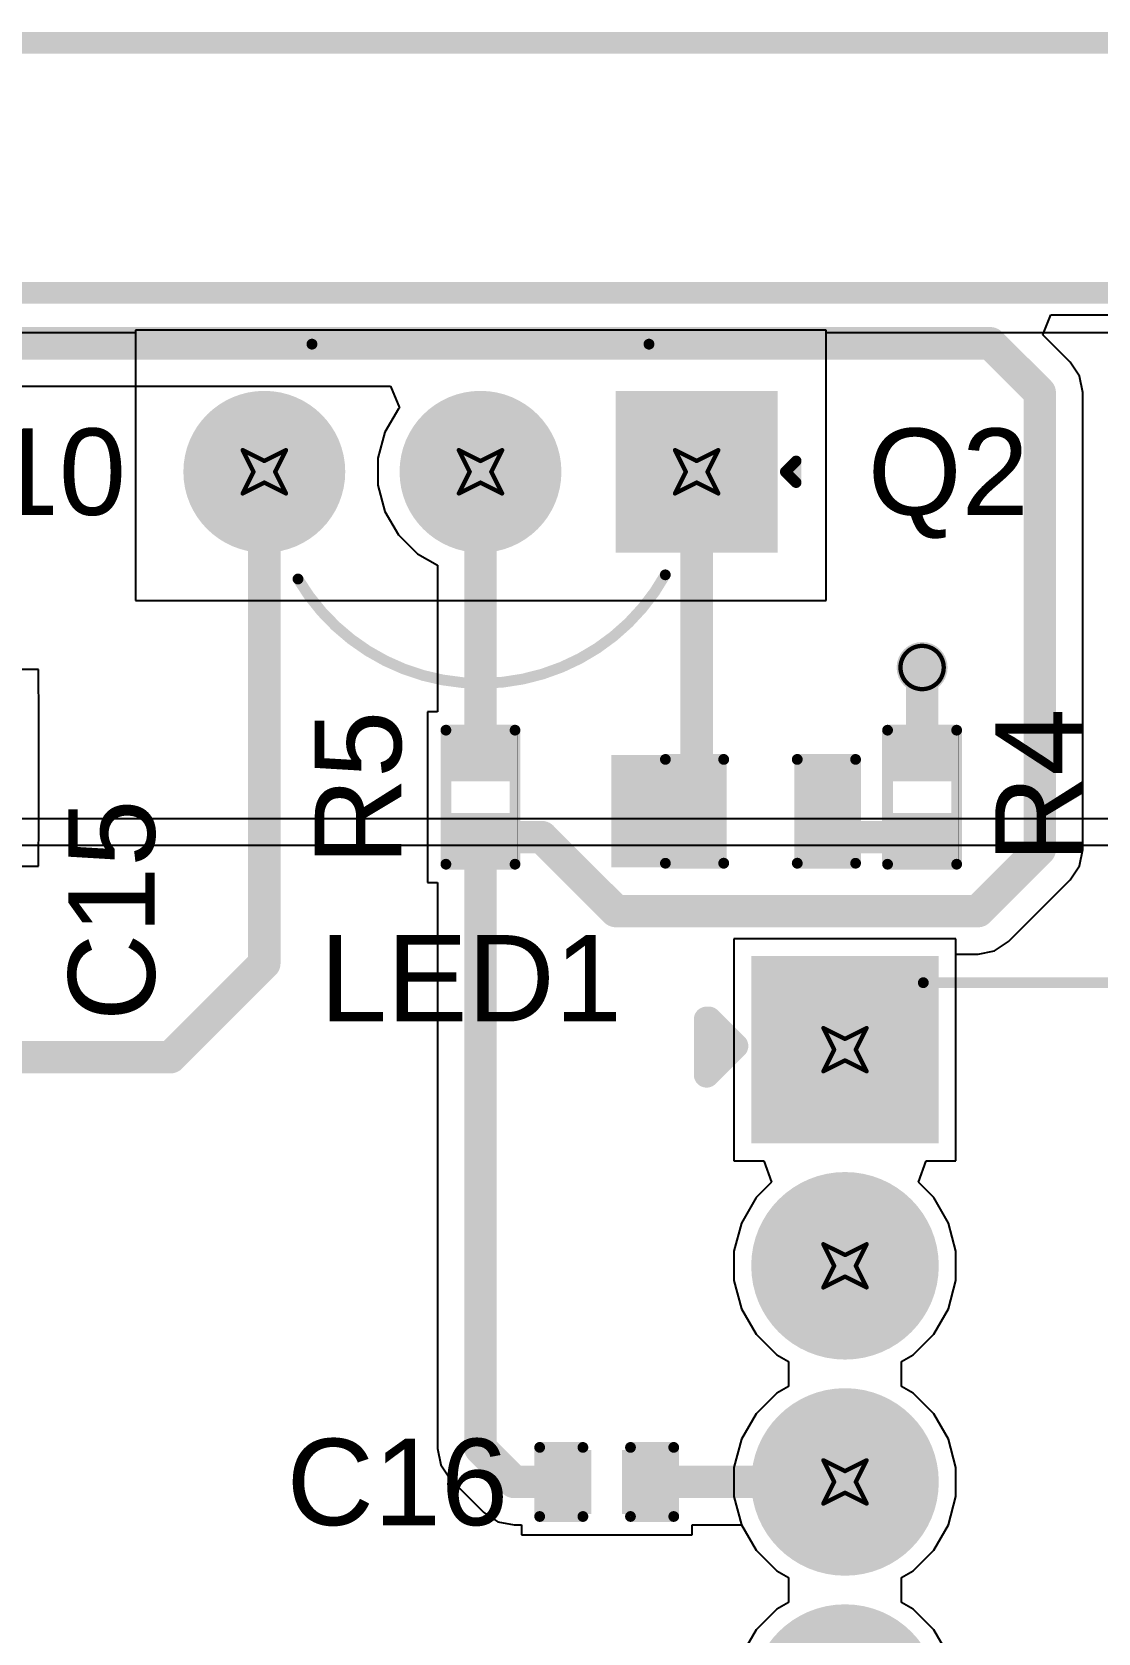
# Model space of a CAD drawing. Header units: inches. Extents: x -1 to 327, y 8 to 89.
# Drawn here: x 78.78 to 91.31, y 26.91 to 45.72 of the extents above; entities that cross this region are included whole.
import ezdxf

# ---------------------------------------------------------------- set-up
doc = ezdxf.new("R2010")
doc.units = ezdxf.units.IN
for name, color, linetype in [('Board Outline', 216, 'Continuous'), ('Bottom Layer', 5, 'Continuous'), ('Bottom Solder', 6, 'Continuous'), ('Dimension', 6, 'Continuous'), ('Drill Drawing', 1, 'Continuous'), ('Multi-Layer', 9, 'Continuous'), ('Pad Holes', 156, 'Continuous'), ('Top Layer', 1, 'Continuous'), ('Top Overlay', 2, 'Continuous'), ('Top Paste', 8, 'Continuous'), ('Top Solder', 216, 'Continuous'), ('Via Holes', 16, 'Continuous')]:
    doc.layers.add(name, color=color, linetype=linetype)
doc.styles.add('Arial', font='', dxfattribs={"height": 0.2})
doc.styles.get('Arial').set_extended_font_data('Arial')

# ---------------------------------------------------------------- blocks, each defined once
blk = doc.blocks.new('____0402_8')
at = {"layer": 'Top Layer'}
for points in [[(-0.699, -0.318), (-0.699, 0.318), (-0.241, 0.318), (-0.241, -0.318)], [(0.241, -0.318), (0.241, 0.318), (0.699, 0.318), (0.699, -0.318)]]:
    blk.add_hatch(color=1, dxfattribs=at).paths.add_polyline_path(points)
at = {"layer": 'Top Paste'}
for points in [[(-0.699, -0.318), (-0.699, 0.318), (-0.241, 0.318), (-0.241, -0.318)], [(0.241, -0.318), (0.241, 0.318), (0.699, 0.318), (0.699, -0.318)]]:
    blk.add_hatch(color=8, dxfattribs=at).paths.add_polyline_path(points)
at = {"layer": 'Top Solder'}
for points in [[(-0.758, -0.377), (-0.758, 0.377), (-0.181, 0.377), (-0.181, -0.377)], [(0.181, -0.377), (0.181, 0.377), (0.758, 0.377), (0.758, -0.377)]]:
    blk.add_hatch(color=216, dxfattribs=at).paths.add_polyline_path(points)
at = {"layer": 'Top Overlay'}
for points in [[(-0.787, 0.406, 0.127, 0.127, 0), (-0.787, -0.406, 0.127, 0.127, 0)], [(-0.279, 0.406, 0.127, 0.127, 0), (-0.787, 0.406, 0.127, 0.127, 0)], [(0.787, 0.406, 0.127, 0.127, 0), (0.279, 0.406, 0.127, 0.127, 0)], [(0.787, 0.406, 0.127, 0.127, 0), (0.787, -0.406, 0.127, 0.127, 0)], [(-0.279, -0.406, 0.127, 0.127, 0), (-0.787, -0.406, 0.127, 0.127, 0)], [(0.787, -0.406, 0.127, 0.127, 0), (0.279, -0.406, 0.127, 0.127, 0)]]:
    blk.add_lwpolyline(points, format="xyseb", dxfattribs=at)
for points in [[(-0.819, 0.406, 0.0635, 0.0635, 1), (-0.756, 0.406, 0.0635, 0.0635, 1)], [(-0.819, 0.406, 0.0635, 0.0635, 1), (-0.756, 0.406, 0.0635, 0.0635, 1)], [(-0.311, 0.406, 0.0635, 0.0635, 1), (-0.248, 0.406, 0.0635, 0.0635, 1)], [(0.248, 0.406, 0.0635, 0.0635, 1), (0.311, 0.406, 0.0635, 0.0635, 1)], [(0.756, 0.406, 0.0635, 0.0635, 1), (0.819, 0.406, 0.0635, 0.0635, 1)], [(0.756, 0.406, 0.0635, 0.0635, 1), (0.819, 0.406, 0.0635, 0.0635, 1)], [(-0.819, -0.406, 0.0635, 0.0635, 1), (-0.756, -0.406, 0.0635, 0.0635, 1)], [(-0.819, -0.406, 0.0635, 0.0635, 1), (-0.756, -0.406, 0.0635, 0.0635, 1)], [(-0.311, -0.406, 0.0635, 0.0635, 1), (-0.248, -0.406, 0.0635, 0.0635, 1)], [(0.248, -0.406, 0.0635, 0.0635, 1), (0.311, -0.406, 0.0635, 0.0635, 1)], [(0.756, -0.406, 0.0635, 0.0635, 1), (0.819, -0.406, 0.0635, 0.0635, 1)], [(0.756, -0.406, 0.0635, 0.0635, 1), (0.819, -0.406, 0.0635, 0.0635, 1)]]:
    blk.add_lwpolyline(points, format="xyseb", close=True, dxfattribs=at)
blk = doc.blocks.new('DIP_16_22')
at = {"layer": 'Bottom Layer'}
blk.add_hatch(color=5, dxfattribs=at).paths.add_polyline_path([(-4.97, 9.89), (-2.97, 9.89), (-2.97, 7.89), (-4.97, 7.89)])
h = blk.add_hatch(color=5, dxfattribs=at)
edge = h.paths.add_edge_path()
edge.add_arc((-3.97, 6.35), 1, 0, 360)
h = blk.add_hatch(color=5, dxfattribs=at)
edge = h.paths.add_edge_path()
edge.add_arc((-3.97, 3.81), 1, 0, 360)
h = blk.add_hatch(color=5, dxfattribs=at)
edge = h.paths.add_edge_path()
edge.add_arc((-3.97, 1.27), 1, 0, 360)
at = {"layer": 'Bottom Solder'}
blk.add_hatch(color=6, dxfattribs=at).paths.add_polyline_path([(-5.072, 9.992), (-2.868, 9.992), (-2.868, 7.788), (-5.072, 7.788)])
h = blk.add_hatch(color=6, dxfattribs=at)
edge = h.paths.add_edge_path()
edge.add_arc((-3.97, 6.35), 1.102, 0, 360)
h = blk.add_hatch(color=6, dxfattribs=at)
edge = h.paths.add_edge_path()
edge.add_arc((-3.97, 3.81), 1.102, 0, 360)
h = blk.add_hatch(color=6, dxfattribs=at)
edge = h.paths.add_edge_path()
edge.add_arc((-3.97, 1.27), 1.102, 0, 360)
at = {"layer": 'Multi-Layer'}
blk.add_hatch(color=9, dxfattribs=at).paths.add_polyline_path([(-4.97, 9.89), (-2.97, 9.89), (-2.97, 7.89), (-4.97, 7.89)])
h = blk.add_hatch(color=9, dxfattribs=at)
edge = h.paths.add_edge_path()
edge.add_arc((-3.97, 6.35), 1, 0, 360)
h = blk.add_hatch(color=9, dxfattribs=at)
edge = h.paths.add_edge_path()
edge.add_arc((-3.97, 3.81), 1, 0, 360)
h = blk.add_hatch(color=9, dxfattribs=at)
edge = h.paths.add_edge_path()
edge.add_arc((-3.97, 1.27), 1, 0, 360)
at = {"layer": 'Pad Holes'}
h = blk.add_hatch(color=7, dxfattribs=at)
edge = h.paths.add_edge_path()
edge.add_arc((-3.97, 8.89), 0.5, 0, 360)
h = blk.add_hatch(color=7, dxfattribs=at)
edge = h.paths.add_edge_path()
edge.add_arc((-3.97, 6.35), 0.5, 0, 360)
h = blk.add_hatch(color=7, dxfattribs=at)
edge = h.paths.add_edge_path()
edge.add_arc((-3.97, 3.81), 0.5, 0, 360)
at = {"layer": 'Top Layer'}
blk.add_hatch(color=1, dxfattribs=at).paths.add_polyline_path([(-4.97, 9.89), (-2.97, 9.89), (-2.97, 7.89), (-4.97, 7.89)])
h = blk.add_hatch(color=1, dxfattribs=at)
edge = h.paths.add_edge_path()
edge.add_arc((-3.97, 6.35), 1, 0, 360)
h = blk.add_hatch(color=1, dxfattribs=at)
edge = h.paths.add_edge_path()
edge.add_arc((-3.97, 3.81), 1, 0, 360)
h = blk.add_hatch(color=1, dxfattribs=at)
edge = h.paths.add_edge_path()
edge.add_arc((-3.97, 1.27), 1, 0, 360)
at = {"layer": 'Top Solder'}
blk.add_hatch(color=216, dxfattribs=at).paths.add_polyline_path([(-5.072, 9.992), (-2.868, 9.992), (-2.868, 7.788), (-5.072, 7.788)])
h = blk.add_hatch(color=216, dxfattribs=at)
edge = h.paths.add_edge_path()
edge.add_arc((-3.97, 6.35), 1.102, 0, 360)
h = blk.add_hatch(color=216, dxfattribs=at)
edge = h.paths.add_edge_path()
edge.add_arc((-3.97, 3.81), 1.102, 0, 360)
h = blk.add_hatch(color=216, dxfattribs=at)
edge = h.paths.add_edge_path()
edge.add_arc((-3.97, 1.27), 1.102, 0, 360)
at = {"layer": 'Top Overlay'}
for points in [[(-3.05, 9.677, 0.127, 0.127, 0), (3.05, 9.677, 0.127, 0.127, 0)], [(-5.596, 8.619, 0.3, 0.3, 0), (-5.596, 9.246, 0.3, 0.3, 0)], [(-5.57, 9.246, 0.3, 0.3, 0), (-5.256, 8.933, 0.3, 0.3, 0)], [(-5.596, 8.594, 0.3, 0.3, 0), (-5.256, 8.933, 0.3, 0.3, 0)]]:
    blk.add_lwpolyline(points, format="xyseb", dxfattribs=at)
for points in [[(-3.082, 9.677, 0.0635, 0.0635, 1), (-3.018, 9.677, 0.0635, 0.0635, 1)], [(-5.671, 9.246, 0.15, 0.15, 1), (-5.521, 9.246, 0.15, 0.15, 1)], [(-5.645, 9.246, 0.15, 0.15, 1), (-5.495, 9.246, 0.15, 0.15, 1)], [(-5.331, 8.933, 0.15, 0.15, 1), (-5.181, 8.933, 0.15, 0.15, 1)], [(-5.331, 8.933, 0.15, 0.15, 1), (-5.181, 8.933, 0.15, 0.15, 1)], [(-5.671, 8.619, 0.15, 0.15, 1), (-5.521, 8.619, 0.15, 0.15, 1)], [(-5.671, 8.594, 0.15, 0.15, 1), (-5.521, 8.594, 0.15, 0.15, 1)]]:
    blk.add_lwpolyline(points, format="xyseb", close=True, dxfattribs=at)
blk = doc.blocks.new('R___0402_38')
at = {"layer": 'Top Layer'}
for points in [[(-0.699, -0.318), (-0.699, 0.318), (-0.241, 0.318), (-0.241, -0.318)], [(0.241, -0.318), (0.241, 0.318), (0.699, 0.318), (0.699, -0.318)]]:
    blk.add_hatch(color=1, dxfattribs=at).paths.add_polyline_path(points)
at = {"layer": 'Top Paste'}
for points in [[(-0.699, -0.318), (-0.699, 0.318), (-0.241, 0.318), (-0.241, -0.318)], [(0.241, -0.318), (0.241, 0.318), (0.699, 0.318), (0.699, -0.318)]]:
    blk.add_hatch(color=8, dxfattribs=at).paths.add_polyline_path(points)
at = {"layer": 'Top Solder'}
for points in [[(-0.754, -0.373), (-0.754, 0.373), (-0.186, 0.373), (-0.186, -0.373)], [(0.186, -0.373), (0.186, 0.373), (0.754, 0.373), (0.754, -0.373)]]:
    blk.add_hatch(color=216, dxfattribs=at).paths.add_polyline_path(points)
at = {"layer": 'Top Overlay'}
for points in [[(-0.787, 0.406, 0.127, 0.127, 0), (0.787, 0.406, 0.127, 0.127, 0)], [(-0.787, 0.406, 0.127, 0.127, 0), (-0.787, -0.406, 0.127, 0.127, 0)], [(0.787, 0.406, 0.127, 0.127, 0), (0.787, -0.406, 0.127, 0.127, 0)], [(-0.787, -0.406, 0.127, 0.127, 0), (0.787, -0.406, 0.127, 0.127, 0)], [(-0.813, -0.432, 0.00323, 0.00323, 0), (0.813, -0.432, 0.00323, 0.00323, 0)]]:
    blk.add_lwpolyline(points, format="xyseb", dxfattribs=at)
for points in [[(-0.819, 0.406, 0.0635, 0.0635, 1), (-0.756, 0.406, 0.0635, 0.0635, 1)], [(-0.819, 0.406, 0.0635, 0.0635, 1), (-0.756, 0.406, 0.0635, 0.0635, 1)], [(0.756, 0.406, 0.0635, 0.0635, 1), (0.819, 0.406, 0.0635, 0.0635, 1)], [(0.756, 0.406, 0.0635, 0.0635, 1), (0.819, 0.406, 0.0635, 0.0635, 1)], [(-0.819, -0.406, 0.0635, 0.0635, 1), (-0.756, -0.406, 0.0635, 0.0635, 1)], [(-0.819, -0.406, 0.0635, 0.0635, 1), (-0.756, -0.406, 0.0635, 0.0635, 1)], [(0.756, -0.406, 0.0635, 0.0635, 1), (0.819, -0.406, 0.0635, 0.0635, 1)], [(0.756, -0.406, 0.0635, 0.0635, 1), (0.819, -0.406, 0.0635, 0.0635, 1)], [(-0.814, -0.432, 0.00161, 0.00161, 1), (-0.812, -0.432, 0.00161, 0.00161, 1)], [(0.812, -0.432, 0.00161, 0.00161, 1), (0.814, -0.432, 0.00161, 0.00161, 1)]]:
    blk.add_lwpolyline(points, format="xyseb", close=True, dxfattribs=at)
blk = doc.blocks.new('R___0402_39')
at = {"layer": 'Top Layer'}
for points in [[(-0.699, -0.318), (-0.699, 0.318), (-0.241, 0.318), (-0.241, -0.318)], [(0.241, -0.318), (0.241, 0.318), (0.699, 0.318), (0.699, -0.318)]]:
    blk.add_hatch(color=1, dxfattribs=at).paths.add_polyline_path(points)
at = {"layer": 'Top Paste'}
for points in [[(-0.699, -0.318), (-0.699, 0.318), (-0.241, 0.318), (-0.241, -0.318)], [(0.241, -0.318), (0.241, 0.318), (0.699, 0.318), (0.699, -0.318)]]:
    blk.add_hatch(color=8, dxfattribs=at).paths.add_polyline_path(points)
at = {"layer": 'Top Solder'}
for points in [[(-0.754, -0.373), (-0.754, 0.373), (-0.186, 0.373), (-0.186, -0.373)], [(0.186, -0.373), (0.186, 0.373), (0.754, 0.373), (0.754, -0.373)]]:
    blk.add_hatch(color=216, dxfattribs=at).paths.add_polyline_path(points)
at = {"layer": 'Top Overlay'}
for points in [[(-0.787, 0.406, 0.127, 0.127, 0), (-0.787, -0.406, 0.127, 0.127, 0)], [(-0.787, 0.406, 0.127, 0.127, 0), (0.787, 0.406, 0.127, 0.127, 0)], [(0.787, 0.406, 0.127, 0.127, 0), (0.787, -0.406, 0.127, 0.127, 0)], [(-0.787, -0.406, 0.127, 0.127, 0), (0.787, -0.406, 0.127, 0.127, 0)], [(-0.813, -0.432, 0.00323, 0.00323, 0), (0.813, -0.432, 0.00323, 0.00323, 0)]]:
    blk.add_lwpolyline(points, format="xyseb", dxfattribs=at)
for points in [[(-0.819, 0.406, 0.0635, 0.0635, 1), (-0.756, 0.406, 0.0635, 0.0635, 1)], [(-0.819, 0.406, 0.0635, 0.0635, 1), (-0.756, 0.406, 0.0635, 0.0635, 1)], [(0.756, 0.406, 0.0635, 0.0635, 1), (0.819, 0.406, 0.0635, 0.0635, 1)], [(0.756, 0.406, 0.0635, 0.0635, 1), (0.819, 0.406, 0.0635, 0.0635, 1)], [(-0.819, -0.406, 0.0635, 0.0635, 1), (-0.756, -0.406, 0.0635, 0.0635, 1)], [(-0.819, -0.406, 0.0635, 0.0635, 1), (-0.756, -0.406, 0.0635, 0.0635, 1)], [(0.756, -0.406, 0.0635, 0.0635, 1), (0.819, -0.406, 0.0635, 0.0635, 1)], [(0.756, -0.406, 0.0635, 0.0635, 1), (0.819, -0.406, 0.0635, 0.0635, 1)], [(-0.814, -0.432, 0.00161, 0.00161, 1), (-0.812, -0.432, 0.00161, 0.00161, 1)], [(0.812, -0.432, 0.00161, 0.00161, 1), (0.814, -0.432, 0.00161, 0.00161, 1)]]:
    blk.add_lwpolyline(points, format="xyseb", close=True, dxfattribs=at)
blk = doc.blocks.new('TO_92_3L_45')
at = {"layer": 'Bottom Layer'}
blk.add_hatch(color=5, dxfattribs=at).paths.add_polyline_path([(-1.64, 0.9), (-1.64, -0.9), (-3.44, -0.9), (-3.44, 0.9)])
h = blk.add_hatch(color=5, dxfattribs=at)
edge = h.paths.add_edge_path()
edge.add_arc((0, 0), 0.9, 0, 360)
h = blk.add_hatch(color=5, dxfattribs=at)
edge = h.paths.add_edge_path()
edge.add_arc((2.54, 0), 0.9, 0, 360)
at = {"layer": 'Bottom Solder'}
blk.add_hatch(color=6, dxfattribs=at).paths.add_polyline_path([(-1.589, 0.951), (-1.589, -0.951), (-3.491, -0.951), (-3.491, 0.951)])
h = blk.add_hatch(color=6, dxfattribs=at)
edge = h.paths.add_edge_path()
edge.add_arc((0, 0), 0.951, 0, 360)
h = blk.add_hatch(color=6, dxfattribs=at)
edge = h.paths.add_edge_path()
edge.add_arc((2.54, 0), 0.951, 0, 360)
at = {"layer": 'Multi-Layer'}
blk.add_hatch(color=9, dxfattribs=at).paths.add_polyline_path([(-1.64, 0.9), (-1.64, -0.9), (-3.44, -0.9), (-3.44, 0.9)])
h = blk.add_hatch(color=9, dxfattribs=at)
edge = h.paths.add_edge_path()
edge.add_arc((0, 0), 0.9, 0, 360)
h = blk.add_hatch(color=9, dxfattribs=at)
edge = h.paths.add_edge_path()
edge.add_arc((2.54, 0), 0.9, 0, 360)
at = {"layer": 'Pad Holes'}
h = blk.add_hatch(color=7, dxfattribs=at)
edge = h.paths.add_edge_path()
edge.add_arc((-2.54, 0), 0.5, 0, 360)
h = blk.add_hatch(color=7, dxfattribs=at)
edge = h.paths.add_edge_path()
edge.add_arc((0, 0), 0.5, 0, 360)
h = blk.add_hatch(color=7, dxfattribs=at)
edge = h.paths.add_edge_path()
edge.add_arc((2.54, 0), 0.5, 0, 360)
at = {"layer": 'Top Layer'}
blk.add_hatch(color=1, dxfattribs=at).paths.add_polyline_path([(-1.64, 0.9), (-1.64, -0.9), (-3.44, -0.9), (-3.44, 0.9)])
h = blk.add_hatch(color=1, dxfattribs=at)
edge = h.paths.add_edge_path()
edge.add_arc((0, 0), 0.9, 0, 360)
h = blk.add_hatch(color=1, dxfattribs=at)
edge = h.paths.add_edge_path()
edge.add_arc((2.54, 0), 0.9, 0, 360)
at = {"layer": 'Top Solder'}
blk.add_hatch(color=216, dxfattribs=at).paths.add_polyline_path([(-1.589, 0.951), (-1.589, -0.951), (-3.491, -0.951), (-3.491, 0.951)])
h = blk.add_hatch(color=216, dxfattribs=at)
edge = h.paths.add_edge_path()
edge.add_arc((0, 0), 0.951, 0, 360)
h = blk.add_hatch(color=216, dxfattribs=at)
edge = h.paths.add_edge_path()
edge.add_arc((2.54, 0), 0.951, 0, 360)
at = {"layer": 'Top Overlay'}
for points in [[(-2.171, 1.211, 0.127, 0.127, -0.579691), (2.144, 1.26, 0.127, 0.127, 0)], [(-3.708, 0.127, 0.127, 0.127, 0), (-3.708, -0.127, 0.127, 0.127, 0)], [(-3.581, 0, 0.127, 0.127, 0), (-3.708, 0.127, 0.127, 0.127, 0)], [(-3.581, 0, 0.127, 0.127, 0), (-3.708, -0.127, 0.127, 0.127, 0)], [(1.98, -1.5, 0.127, 0.127, 0), (-1.98, -1.5, 0.127, 0.127, 0)]]:
    blk.add_lwpolyline(points, format="xyseb", dxfattribs=at)
for points in [[(2.112, 1.26, 0.0635, 0.0635, 1), (2.176, 1.26, 0.0635, 0.0635, 1)], [(-2.203, 1.211, 0.0635, 0.0635, 1), (-2.14, 1.211, 0.0635, 0.0635, 1)], [(-3.74, 0.127, 0.0635, 0.0635, 1), (-3.677, 0.127, 0.0635, 0.0635, 1)], [(-3.74, 0.127, 0.0635, 0.0635, 1), (-3.677, 0.127, 0.0635, 0.0635, 1)], [(-3.613, 0, 0.0635, 0.0635, 1), (-3.55, 0, 0.0635, 0.0635, 1)], [(-3.613, 0, 0.0635, 0.0635, 1), (-3.55, 0, 0.0635, 0.0635, 1)], [(-3.74, -0.127, 0.0635, 0.0635, 1), (-3.677, -0.127, 0.0635, 0.0635, 1)], [(-3.74, -0.127, 0.0635, 0.0635, 1), (-3.677, -0.127, 0.0635, 0.0635, 1)], [(-2.012, -1.5, 0.0635, 0.0635, 1), (-1.948, -1.5, 0.0635, 0.0635, 1)], [(1.948, -1.5, 0.0635, 0.0635, 1), (2.012, -1.5, 0.0635, 0.0635, 1)]]:
    blk.add_lwpolyline(points, format="xyseb", close=True, dxfattribs=at)
blk = doc.blocks.new('LED_0603_47')
at = {"layer": 'Top Layer'}
for points in [[(-1, 0.5), (-0.5, 0.5), (-0.5, -0.5), (-1, -0.5)], [(0.5, 0.5), (1, 0.5), (1, -0.5), (0.5, -0.5)]]:
    blk.add_hatch(color=1, dxfattribs=at).paths.add_polyline_path(points)
at = {"layer": 'Top Overlay'}
blk.add_hatch(color=2, dxfattribs=at).paths.add_polyline_path([(1.118, -0.66), (1.753, -0.66), (1.753, 0.66), (1.118, 0.66)])
at = {"layer": 'Top Paste'}
for points in [[(-1, 0.5), (-0.5, 0.5), (-0.5, -0.5), (-1, -0.5)], [(0.5, 0.5), (1, 0.5), (1, -0.5), (0.5, -0.5)]]:
    blk.add_hatch(color=8, dxfattribs=at).paths.add_polyline_path(points)
at = {"layer": 'Top Solder'}
for points in [[(-1.102, 0.602), (-0.398, 0.602), (-0.398, -0.602), (-1.102, -0.602)], [(0.398, 0.602), (1.102, 0.602), (1.102, -0.602), (0.398, -0.602)]]:
    blk.add_hatch(color=216, dxfattribs=at).paths.add_polyline_path(points)
at = {"layer": 'Top Overlay'}
for points in [[(-1.118, 0.61, 0.127, 0.127, 0), (-1.118, -0.61, 0.127, 0.127, 0)], [(-0.432, 0.61, 0.127, 0.127, 0), (-1.118, 0.61, 0.127, 0.127, 0)], [(1.118, 0.61, 0.127, 0.127, 0), (0.432, 0.61, 0.127, 0.127, 0)], [(1.118, 0.61, 0.127, 0.127, 0), (1.118, -0.61, 0.127, 0.127, 0)], [(-0.432, -0.61, 0.127, 0.127, 0), (-1.118, -0.61, 0.127, 0.127, 0)], [(1.118, -0.61, 0.127, 0.127, 0), (0.432, -0.61, 0.127, 0.127, 0)]]:
    blk.add_lwpolyline(points, format="xyseb", dxfattribs=at)
for points in [[(-1.149, 0.61, 0.0635, 0.0635, 1), (-1.086, 0.61, 0.0635, 0.0635, 1)], [(-1.149, 0.61, 0.0635, 0.0635, 1), (-1.086, 0.61, 0.0635, 0.0635, 1)], [(-0.464, 0.61, 0.0635, 0.0635, 1), (-0.4, 0.61, 0.0635, 0.0635, 1)], [(0.4, 0.61, 0.0635, 0.0635, 1), (0.464, 0.61, 0.0635, 0.0635, 1)], [(1.086, 0.61, 0.0635, 0.0635, 1), (1.149, 0.61, 0.0635, 0.0635, 1)], [(1.086, 0.61, 0.0635, 0.0635, 1), (1.149, 0.61, 0.0635, 0.0635, 1)], [(-1.149, -0.61, 0.0635, 0.0635, 1), (-1.086, -0.61, 0.0635, 0.0635, 1)], [(-1.149, -0.61, 0.0635, 0.0635, 1), (-1.086, -0.61, 0.0635, 0.0635, 1)], [(-0.464, -0.61, 0.0635, 0.0635, 1), (-0.4, -0.61, 0.0635, 0.0635, 1)], [(0.4, -0.61, 0.0635, 0.0635, 1), (0.464, -0.61, 0.0635, 0.0635, 1)], [(1.086, -0.61, 0.0635, 0.0635, 1), (1.149, -0.61, 0.0635, 0.0635, 1)], [(1.086, -0.61, 0.0635, 0.0635, 1), (1.149, -0.61, 0.0635, 0.0635, 1)]]:
    blk.add_lwpolyline(points, format="xyseb", close=True, dxfattribs=at)

msp = doc.modelspace()

# ---------------------------------------------------------------- hatches: boundary and pattern name
at = {"layer": 'Bottom Layer'}
h = msp.add_hatch(color=5, dxfattribs=at)
edge = h.paths.add_edge_path()
edge.add_arc((89.24, 38.252), 0.3, 0, 360)
at = {"layer": 'Top Layer'}
h = msp.add_hatch(color=1, dxfattribs=at)
edge = h.paths.add_edge_path()
edge.add_arc((89.24, 38.252), 0.3, 0, 360)
at = {"layer": 'Via Holes'}
h = msp.add_hatch(color=7, dxfattribs=at)
edge = h.paths.add_edge_path()
edge.add_arc((89.24, 38.252), 0.15, 0, 360)

# ---------------------------------------------------------------- linework, layer by layer
at = {"layer": 'Board Outline'}
msp.add_lwpolyline([(8.255, 42.655, 0.254, 0.254, 0), (94.844, 42.655, 0.254, 0.254, 0)], format="xyseb", dxfattribs=at)
at = {"layer": 'Bottom Layer'}
for p, q in [((72.546, 42.189), (79.998, 42.189)), ((88.113, 42.215), (79.998, 42.215)), ((79.998, 42.215), (79.998, 39.04)), ((79.998, 42.189), (79.998, 39.04)), ((88.113, 39.04), (88.113, 42.215)), ((88.113, 39.04), (88.113, 42.189)), ((88.113, 42.189), (94.361, 42.189)), ((79.998, 39.04), (88.113, 39.04)), ((79.998, 39.04), (88.113, 39.04)), ((94.844, 36.474), (11.786, 36.474)), ((12.096, 36.164), (94.533, 36.164)), ((89.638, 35.065), (87.029, 35.065)), ((87.029, 35.065), (87.029, 32.456)), ((89.638, 32.456), (89.638, 35.065)), ((87.029, 32.456), (87.381, 32.456)), ((87.381, 32.456), (87.47, 32.202)), ((89.198, 32.202), (89.287, 32.456)), ((89.287, 32.456), (89.638, 32.456)), ((87.47, 32.202), (87.29, 32.022)), ((89.378, 32.022), (89.198, 32.202)), ((87.29, 32.022), (87.118, 31.724)), ((89.549, 31.724), (89.378, 32.022)), ((87.118, 31.724), (87.029, 31.392)), ((89.638, 31.392), (89.549, 31.724)), ((87.029, 31.392), (87.029, 31.049)), ((89.638, 31.049), (89.638, 31.392)), ((87.029, 31.049), (87.118, 30.717)), ((89.549, 30.717), (89.638, 31.049)), ((87.118, 30.717), (87.29, 30.419)), ((89.378, 30.419), (89.549, 30.717)), ((87.29, 30.419), (87.532, 30.176)), ((89.135, 30.176), (89.378, 30.419)), ((87.532, 30.176), (87.67, 30.097)), ((88.997, 30.097), (89.135, 30.176)), ((87.67, 30.097), (87.67, 29.804)), ((88.997, 29.804), (88.997, 30.097)), ((87.67, 29.804), (87.532, 29.725)), ((89.135, 29.725), (88.997, 29.804)), ((87.532, 29.725), (87.29, 29.482)), ((89.378, 29.482), (89.135, 29.725)), ((87.29, 29.482), (87.118, 29.184)), ((89.549, 29.184), (89.378, 29.482)), ((87.118, 29.184), (87.029, 28.852)), ((89.638, 28.852), (89.549, 29.184)), ((87.029, 28.852), (87.029, 28.509)), ((89.638, 28.509), (89.638, 28.852)), ((87.029, 28.509), (87.118, 28.177)), ((89.549, 28.177), (89.638, 28.509)), ((87.118, 28.177), (87.29, 27.879)), ((89.378, 27.879), (89.549, 28.177)), ((87.29, 27.879), (87.532, 27.636)), ((89.135, 27.636), (89.378, 27.879)), ((87.532, 27.636), (87.67, 27.557)), ((87.67, 27.557), (87.67, 27.264)), ((88.997, 27.557), (89.135, 27.636)), ((88.997, 27.264), (88.997, 27.557)), ((87.532, 27.185), (87.29, 26.942)), ((87.67, 27.264), (87.532, 27.185)), ((89.135, 27.185), (88.997, 27.264)), ((89.378, 26.942), (89.135, 27.185)), ((87.29, 26.942), (87.118, 26.644)), ((89.549, 26.644), (89.378, 26.942))]:
    msp.add_line(p, q, dxfattribs=at)
at = {"layer": 'Dimension'}
for points in [[(61.296, 45.593, 0.254, 0.254, 0), (98.882, 45.593, 0.254, 0.254, 0)], [(0.203, 42.655, 0.254, 0.254, 0), (94.463, 42.655, 0.254, 0.254, 0)]]:
    msp.add_lwpolyline(points, format="xyseb", dxfattribs=at)
at = {"layer": 'Drill Drawing'}
for points in [[(81.257, 40.806, 0.0508, 0.0508, 0), (81.511, 40.679, 0.0508, 0.0508, 0)], [(81.257, 40.806, 0.0508, 0.0508, 0), (81.384, 40.552, 0.0508, 0.0508, 0)], [(81.511, 40.679, 0.0508, 0.0508, 0), (81.765, 40.806, 0.0508, 0.0508, 0)], [(81.638, 40.552, 0.0508, 0.0508, 0), (81.765, 40.806, 0.0508, 0.0508, 0)], [(83.797, 40.806, 0.0508, 0.0508, 0), (84.051, 40.679, 0.0508, 0.0508, 0)], [(83.797, 40.806, 0.0508, 0.0508, 0), (83.924, 40.552, 0.0508, 0.0508, 0)], [(84.051, 40.679, 0.0508, 0.0508, 0), (84.305, 40.806, 0.0508, 0.0508, 0)], [(84.178, 40.552, 0.0508, 0.0508, 0), (84.305, 40.806, 0.0508, 0.0508, 0)], [(86.337, 40.806, 0.0508, 0.0508, 0), (86.591, 40.679, 0.0508, 0.0508, 0)], [(86.337, 40.806, 0.0508, 0.0508, 0), (86.464, 40.552, 0.0508, 0.0508, 0)], [(86.591, 40.679, 0.0508, 0.0508, 0), (86.845, 40.806, 0.0508, 0.0508, 0)], [(86.718, 40.552, 0.0508, 0.0508, 0), (86.845, 40.806, 0.0508, 0.0508, 0)], [(81.257, 40.298, 0.0508, 0.0508, 0), (81.384, 40.552, 0.0508, 0.0508, 0)], [(81.257, 40.298, 0.0508, 0.0508, 0), (81.511, 40.425, 0.0508, 0.0508, 0)], [(81.511, 40.425, 0.0508, 0.0508, 0), (81.765, 40.298, 0.0508, 0.0508, 0)], [(81.638, 40.552, 0.0508, 0.0508, 0), (81.765, 40.298, 0.0508, 0.0508, 0)], [(83.797, 40.298, 0.0508, 0.0508, 0), (83.924, 40.552, 0.0508, 0.0508, 0)], [(83.797, 40.298, 0.0508, 0.0508, 0), (84.051, 40.425, 0.0508, 0.0508, 0)], [(84.051, 40.425, 0.0508, 0.0508, 0), (84.305, 40.298, 0.0508, 0.0508, 0)], [(84.178, 40.552, 0.0508, 0.0508, 0), (84.305, 40.298, 0.0508, 0.0508, 0)], [(86.337, 40.298, 0.0508, 0.0508, 0), (86.464, 40.552, 0.0508, 0.0508, 0)], [(86.337, 40.298, 0.0508, 0.0508, 0), (86.591, 40.425, 0.0508, 0.0508, 0)], [(86.591, 40.425, 0.0508, 0.0508, 0), (86.845, 40.298, 0.0508, 0.0508, 0)], [(86.718, 40.552, 0.0508, 0.0508, 0), (86.845, 40.298, 0.0508, 0.0508, 0)], [(88.08, 34.015, 0.0508, 0.0508, 0), (88.334, 33.888, 0.0508, 0.0508, 0)], [(88.08, 34.015, 0.0508, 0.0508, 0), (88.207, 33.761, 0.0508, 0.0508, 0)], [(88.334, 33.888, 0.0508, 0.0508, 0), (88.588, 34.015, 0.0508, 0.0508, 0)], [(88.461, 33.761, 0.0508, 0.0508, 0), (88.588, 34.015, 0.0508, 0.0508, 0)], [(88.08, 33.507, 0.0508, 0.0508, 0), (88.207, 33.761, 0.0508, 0.0508, 0)], [(88.461, 33.761, 0.0508, 0.0508, 0), (88.588, 33.507, 0.0508, 0.0508, 0)], [(88.08, 33.507, 0.0508, 0.0508, 0), (88.334, 33.634, 0.0508, 0.0508, 0)], [(88.334, 33.634, 0.0508, 0.0508, 0), (88.588, 33.507, 0.0508, 0.0508, 0)], [(88.08, 31.475, 0.0508, 0.0508, 0), (88.334, 31.348, 0.0508, 0.0508, 0)], [(88.08, 31.475, 0.0508, 0.0508, 0), (88.207, 31.221, 0.0508, 0.0508, 0)], [(88.334, 31.348, 0.0508, 0.0508, 0), (88.588, 31.475, 0.0508, 0.0508, 0)], [(88.461, 31.221, 0.0508, 0.0508, 0), (88.588, 31.475, 0.0508, 0.0508, 0)], [(88.08, 30.967, 0.0508, 0.0508, 0), (88.207, 31.221, 0.0508, 0.0508, 0)], [(88.461, 31.221, 0.0508, 0.0508, 0), (88.588, 30.967, 0.0508, 0.0508, 0)], [(88.08, 30.967, 0.0508, 0.0508, 0), (88.334, 31.094, 0.0508, 0.0508, 0)], [(88.334, 31.094, 0.0508, 0.0508, 0), (88.588, 30.967, 0.0508, 0.0508, 0)], [(88.08, 28.935, 0.0508, 0.0508, 0), (88.334, 28.808, 0.0508, 0.0508, 0)], [(88.08, 28.935, 0.0508, 0.0508, 0), (88.207, 28.681, 0.0508, 0.0508, 0)], [(88.334, 28.808, 0.0508, 0.0508, 0), (88.588, 28.935, 0.0508, 0.0508, 0)], [(88.461, 28.681, 0.0508, 0.0508, 0), (88.588, 28.935, 0.0508, 0.0508, 0)], [(88.08, 28.427, 0.0508, 0.0508, 0), (88.207, 28.681, 0.0508, 0.0508, 0)], [(88.461, 28.681, 0.0508, 0.0508, 0), (88.588, 28.427, 0.0508, 0.0508, 0)], [(88.08, 28.427, 0.0508, 0.0508, 0), (88.334, 28.554, 0.0508, 0.0508, 0)], [(88.334, 28.554, 0.0508, 0.0508, 0), (88.588, 28.427, 0.0508, 0.0508, 0)]]:
    msp.add_lwpolyline(points, format="xyseb", dxfattribs=at)
for points in [[(81.244, 40.806, 0.0254, 0.0254, 1), (81.27, 40.806, 0.0254, 0.0254, 1)], [(81.244, 40.806, 0.0254, 0.0254, 1), (81.27, 40.806, 0.0254, 0.0254, 1)], [(81.752, 40.806, 0.0254, 0.0254, 1), (81.778, 40.806, 0.0254, 0.0254, 1)], [(81.752, 40.806, 0.0254, 0.0254, 1), (81.778, 40.806, 0.0254, 0.0254, 1)], [(83.784, 40.806, 0.0254, 0.0254, 1), (83.81, 40.806, 0.0254, 0.0254, 1)], [(83.784, 40.806, 0.0254, 0.0254, 1), (83.81, 40.806, 0.0254, 0.0254, 1)], [(84.292, 40.806, 0.0254, 0.0254, 1), (84.318, 40.806, 0.0254, 0.0254, 1)], [(84.292, 40.806, 0.0254, 0.0254, 1), (84.318, 40.806, 0.0254, 0.0254, 1)], [(86.324, 40.806, 0.0254, 0.0254, 1), (86.35, 40.806, 0.0254, 0.0254, 1)], [(86.324, 40.806, 0.0254, 0.0254, 1), (86.35, 40.806, 0.0254, 0.0254, 1)], [(86.832, 40.806, 0.0254, 0.0254, 1), (86.858, 40.806, 0.0254, 0.0254, 1)], [(86.832, 40.806, 0.0254, 0.0254, 1), (86.858, 40.806, 0.0254, 0.0254, 1)], [(81.498, 40.679, 0.0254, 0.0254, 1), (81.524, 40.679, 0.0254, 0.0254, 1)], [(81.498, 40.679, 0.0254, 0.0254, 1), (81.524, 40.679, 0.0254, 0.0254, 1)], [(84.038, 40.679, 0.0254, 0.0254, 1), (84.064, 40.679, 0.0254, 0.0254, 1)], [(84.038, 40.679, 0.0254, 0.0254, 1), (84.064, 40.679, 0.0254, 0.0254, 1)], [(86.578, 40.679, 0.0254, 0.0254, 1), (86.604, 40.679, 0.0254, 0.0254, 1)], [(86.578, 40.679, 0.0254, 0.0254, 1), (86.604, 40.679, 0.0254, 0.0254, 1)], [(81.371, 40.552, 0.0254, 0.0254, 1), (81.397, 40.552, 0.0254, 0.0254, 1)], [(81.371, 40.552, 0.0254, 0.0254, 1), (81.397, 40.552, 0.0254, 0.0254, 1)], [(81.498, 40.425, 0.0254, 0.0254, 1), (81.524, 40.425, 0.0254, 0.0254, 1)], [(81.498, 40.425, 0.0254, 0.0254, 1), (81.524, 40.425, 0.0254, 0.0254, 1)], [(81.625, 40.552, 0.0254, 0.0254, 1), (81.651, 40.552, 0.0254, 0.0254, 1)], [(81.625, 40.552, 0.0254, 0.0254, 1), (81.651, 40.552, 0.0254, 0.0254, 1)], [(83.911, 40.552, 0.0254, 0.0254, 1), (83.937, 40.552, 0.0254, 0.0254, 1)], [(83.911, 40.552, 0.0254, 0.0254, 1), (83.937, 40.552, 0.0254, 0.0254, 1)], [(84.038, 40.425, 0.0254, 0.0254, 1), (84.064, 40.425, 0.0254, 0.0254, 1)], [(84.038, 40.425, 0.0254, 0.0254, 1), (84.064, 40.425, 0.0254, 0.0254, 1)], [(84.165, 40.552, 0.0254, 0.0254, 1), (84.191, 40.552, 0.0254, 0.0254, 1)], [(84.165, 40.552, 0.0254, 0.0254, 1), (84.191, 40.552, 0.0254, 0.0254, 1)], [(86.451, 40.552, 0.0254, 0.0254, 1), (86.477, 40.552, 0.0254, 0.0254, 1)], [(86.451, 40.552, 0.0254, 0.0254, 1), (86.477, 40.552, 0.0254, 0.0254, 1)], [(86.578, 40.425, 0.0254, 0.0254, 1), (86.604, 40.425, 0.0254, 0.0254, 1)], [(86.578, 40.425, 0.0254, 0.0254, 1), (86.604, 40.425, 0.0254, 0.0254, 1)], [(86.705, 40.552, 0.0254, 0.0254, 1), (86.731, 40.552, 0.0254, 0.0254, 1)], [(86.705, 40.552, 0.0254, 0.0254, 1), (86.731, 40.552, 0.0254, 0.0254, 1)], [(81.244, 40.298, 0.0254, 0.0254, 1), (81.27, 40.298, 0.0254, 0.0254, 1)], [(81.244, 40.298, 0.0254, 0.0254, 1), (81.27, 40.298, 0.0254, 0.0254, 1)], [(81.752, 40.298, 0.0254, 0.0254, 1), (81.778, 40.298, 0.0254, 0.0254, 1)], [(81.752, 40.298, 0.0254, 0.0254, 1), (81.778, 40.298, 0.0254, 0.0254, 1)], [(83.784, 40.298, 0.0254, 0.0254, 1), (83.81, 40.298, 0.0254, 0.0254, 1)], [(83.784, 40.298, 0.0254, 0.0254, 1), (83.81, 40.298, 0.0254, 0.0254, 1)], [(84.292, 40.298, 0.0254, 0.0254, 1), (84.318, 40.298, 0.0254, 0.0254, 1)], [(84.292, 40.298, 0.0254, 0.0254, 1), (84.318, 40.298, 0.0254, 0.0254, 1)], [(86.324, 40.298, 0.0254, 0.0254, 1), (86.35, 40.298, 0.0254, 0.0254, 1)], [(86.324, 40.298, 0.0254, 0.0254, 1), (86.35, 40.298, 0.0254, 0.0254, 1)], [(86.832, 40.298, 0.0254, 0.0254, 1), (86.858, 40.298, 0.0254, 0.0254, 1)], [(86.832, 40.298, 0.0254, 0.0254, 1), (86.858, 40.298, 0.0254, 0.0254, 1)], [(89.494, 38.252, 0.0508, 0.0508, 1), (88.986, 38.252, 0.0508, 0.0508, 1)], [(88.973, 38.252, 0.0254, 0.0254, 1), (88.998, 38.252, 0.0254, 0.0254, 1)], [(89.481, 38.252, 0.0254, 0.0254, 1), (89.506, 38.252, 0.0254, 0.0254, 1)], [(88.067, 34.015, 0.0254, 0.0254, 1), (88.092, 34.015, 0.0254, 0.0254, 1)], [(88.067, 34.015, 0.0254, 0.0254, 1), (88.092, 34.015, 0.0254, 0.0254, 1)], [(88.321, 33.888, 0.0254, 0.0254, 1), (88.346, 33.888, 0.0254, 0.0254, 1)], [(88.321, 33.888, 0.0254, 0.0254, 1), (88.346, 33.888, 0.0254, 0.0254, 1)], [(88.575, 34.015, 0.0254, 0.0254, 1), (88.6, 34.015, 0.0254, 0.0254, 1)], [(88.575, 34.015, 0.0254, 0.0254, 1), (88.6, 34.015, 0.0254, 0.0254, 1)], [(88.194, 33.761, 0.0254, 0.0254, 1), (88.219, 33.761, 0.0254, 0.0254, 1)], [(88.194, 33.761, 0.0254, 0.0254, 1), (88.219, 33.761, 0.0254, 0.0254, 1)], [(88.448, 33.761, 0.0254, 0.0254, 1), (88.473, 33.761, 0.0254, 0.0254, 1)], [(88.448, 33.761, 0.0254, 0.0254, 1), (88.473, 33.761, 0.0254, 0.0254, 1)], [(88.067, 33.507, 0.0254, 0.0254, 1), (88.092, 33.507, 0.0254, 0.0254, 1)], [(88.067, 33.507, 0.0254, 0.0254, 1), (88.092, 33.507, 0.0254, 0.0254, 1)], [(88.321, 33.634, 0.0254, 0.0254, 1), (88.346, 33.634, 0.0254, 0.0254, 1)], [(88.321, 33.634, 0.0254, 0.0254, 1), (88.346, 33.634, 0.0254, 0.0254, 1)], [(88.575, 33.507, 0.0254, 0.0254, 1), (88.6, 33.507, 0.0254, 0.0254, 1)], [(88.575, 33.507, 0.0254, 0.0254, 1), (88.6, 33.507, 0.0254, 0.0254, 1)], [(88.067, 31.475, 0.0254, 0.0254, 1), (88.092, 31.475, 0.0254, 0.0254, 1)], [(88.067, 31.475, 0.0254, 0.0254, 1), (88.092, 31.475, 0.0254, 0.0254, 1)], [(88.575, 31.475, 0.0254, 0.0254, 1), (88.6, 31.475, 0.0254, 0.0254, 1)], [(88.575, 31.475, 0.0254, 0.0254, 1), (88.6, 31.475, 0.0254, 0.0254, 1)], [(88.194, 31.221, 0.0254, 0.0254, 1), (88.219, 31.221, 0.0254, 0.0254, 1)], [(88.194, 31.221, 0.0254, 0.0254, 1), (88.219, 31.221, 0.0254, 0.0254, 1)], [(88.321, 31.348, 0.0254, 0.0254, 1), (88.346, 31.348, 0.0254, 0.0254, 1)], [(88.321, 31.348, 0.0254, 0.0254, 1), (88.346, 31.348, 0.0254, 0.0254, 1)], [(88.448, 31.221, 0.0254, 0.0254, 1), (88.473, 31.221, 0.0254, 0.0254, 1)], [(88.448, 31.221, 0.0254, 0.0254, 1), (88.473, 31.221, 0.0254, 0.0254, 1)], [(88.321, 31.094, 0.0254, 0.0254, 1), (88.346, 31.094, 0.0254, 0.0254, 1)], [(88.321, 31.094, 0.0254, 0.0254, 1), (88.346, 31.094, 0.0254, 0.0254, 1)], [(88.067, 30.967, 0.0254, 0.0254, 1), (88.092, 30.967, 0.0254, 0.0254, 1)], [(88.067, 30.967, 0.0254, 0.0254, 1), (88.092, 30.967, 0.0254, 0.0254, 1)], [(88.575, 30.967, 0.0254, 0.0254, 1), (88.6, 30.967, 0.0254, 0.0254, 1)], [(88.575, 30.967, 0.0254, 0.0254, 1), (88.6, 30.967, 0.0254, 0.0254, 1)], [(88.067, 28.935, 0.0254, 0.0254, 1), (88.092, 28.935, 0.0254, 0.0254, 1)], [(88.067, 28.935, 0.0254, 0.0254, 1), (88.092, 28.935, 0.0254, 0.0254, 1)], [(88.321, 28.808, 0.0254, 0.0254, 1), (88.346, 28.808, 0.0254, 0.0254, 1)], [(88.321, 28.808, 0.0254, 0.0254, 1), (88.346, 28.808, 0.0254, 0.0254, 1)], [(88.575, 28.935, 0.0254, 0.0254, 1), (88.6, 28.935, 0.0254, 0.0254, 1)], [(88.575, 28.935, 0.0254, 0.0254, 1), (88.6, 28.935, 0.0254, 0.0254, 1)], [(88.194, 28.681, 0.0254, 0.0254, 1), (88.219, 28.681, 0.0254, 0.0254, 1)], [(88.194, 28.681, 0.0254, 0.0254, 1), (88.219, 28.681, 0.0254, 0.0254, 1)], [(88.448, 28.681, 0.0254, 0.0254, 1), (88.473, 28.681, 0.0254, 0.0254, 1)], [(88.448, 28.681, 0.0254, 0.0254, 1), (88.473, 28.681, 0.0254, 0.0254, 1)], [(88.067, 28.427, 0.0254, 0.0254, 1), (88.092, 28.427, 0.0254, 0.0254, 1)], [(88.067, 28.427, 0.0254, 0.0254, 1), (88.092, 28.427, 0.0254, 0.0254, 1)], [(88.321, 28.554, 0.0254, 0.0254, 1), (88.346, 28.554, 0.0254, 0.0254, 1)], [(88.321, 28.554, 0.0254, 0.0254, 1), (88.346, 28.554, 0.0254, 0.0254, 1)], [(88.575, 28.427, 0.0254, 0.0254, 1), (88.6, 28.427, 0.0254, 0.0254, 1)], [(88.575, 28.427, 0.0254, 0.0254, 1), (88.6, 28.427, 0.0254, 0.0254, 1)]]:
    msp.add_lwpolyline(points, format="xyseb", close=True, dxfattribs=at)
at = {"layer": 'Top Layer'}
for p, q in [((90.657, 42.162), (90.754, 42.396)), ((90.754, 42.396), (94.844, 42.396)), ((90.979, 41.84), (90.657, 42.162)), ((91.088, 41.676), (90.979, 41.84)), ((91.127, 41.482), (91.088, 41.676)), ((77.427, 41.557), (82.993, 41.557)), ((82.993, 41.557), (83.098, 41.303)), ((91.127, 36.113), (91.127, 41.482)), ((83.087, 41.292), (82.928, 41.017)), ((83.098, 41.303), (83.087, 41.292)), ((82.928, 41.017), (82.846, 40.711)), ((82.846, 40.711), (82.846, 40.394)), ((82.846, 40.394), (82.928, 40.087)), ((82.928, 40.087), (83.087, 39.813)), ((83.087, 39.813), (83.311, 39.588)), ((83.311, 39.588), (83.546, 39.453)), ((83.546, 39.453), (83.546, 37.732)), ((78.858, 38.227), (78.583, 38.227)), ((78.858, 37.953), (78.858, 38.227)), ((78.863, 37.923), (78.858, 37.953)), ((78.863, 36.223), (78.863, 37.923)), ((83.546, 37.732), (83.429, 37.732)), ((83.429, 37.732), (83.429, 36.665)), ((83.429, 36.665), (83.429, 35.725)), ((78.858, 36.193), (78.863, 36.223)), ((78.858, 35.918), (78.858, 36.193)), ((91.088, 35.92), (91.127, 36.113)), ((78.583, 35.918), (78.858, 35.918)), ((90.256, 35.033), (90.979, 35.756)), ((90.979, 35.756), (91.088, 35.92)), ((83.429, 35.725), (83.546, 35.725)), ((83.546, 35.725), (83.546, 29.076)), ((90.092, 34.924), (90.256, 35.033)), ((89.638, 32.456), (89.638, 34.885)), ((89.638, 34.885), (89.899, 34.885)), ((89.899, 34.885), (90.092, 34.924)), ((89.198, 32.202), (89.287, 32.456)), ((89.287, 32.456), (89.638, 32.456)), ((89.378, 32.022), (89.198, 32.202)), ((89.549, 31.724), (89.378, 32.022)), ((89.638, 31.392), (89.549, 31.724)), ((89.638, 31.049), (89.638, 31.392)), ((89.549, 30.717), (89.638, 31.049)), ((89.378, 30.419), (89.549, 30.717)), ((89.135, 30.176), (89.378, 30.419)), ((88.997, 30.097), (89.135, 30.176)), ((88.997, 29.804), (88.997, 30.097)), ((89.135, 29.725), (88.997, 29.804)), ((89.378, 29.482), (89.135, 29.725)), ((89.549, 29.184), (89.378, 29.482)), ((89.638, 28.852), (89.549, 29.184)), ((83.546, 29.076), (83.584, 28.882)), ((83.584, 28.882), (83.694, 28.719)), ((89.638, 28.509), (89.638, 28.852)), ((83.694, 28.719), (84.089, 28.323)), ((89.549, 28.177), (89.638, 28.509)), ((84.089, 28.323), (84.253, 28.214)), ((84.253, 28.214), (84.446, 28.176)), ((84.446, 28.176), (84.531, 28.176)), ((84.531, 28.176), (84.531, 28.058)), ((84.531, 28.058), (86.538, 28.058)), ((86.538, 28.058), (86.538, 28.176)), ((86.538, 28.176), (87.119, 28.176)), ((87.119, 28.176), (87.29, 27.879)), ((89.378, 27.879), (89.549, 28.177)), ((87.29, 27.879), (87.532, 27.636)), ((89.135, 27.636), (89.378, 27.879)), ((87.532, 27.636), (87.67, 27.557)), ((87.67, 27.557), (87.67, 27.264)), ((88.997, 27.557), (89.135, 27.636)), ((88.997, 27.264), (88.997, 27.557)), ((87.532, 27.185), (87.29, 26.942)), ((87.67, 27.264), (87.532, 27.185)), ((89.135, 27.185), (88.997, 27.264)), ((89.378, 26.942), (89.135, 27.185)), ((87.29, 26.942), (87.118, 26.644)), ((89.549, 26.644), (89.378, 26.942))]:
    msp.add_line(p, q, dxfattribs=at)
for points in [[(77.217, 42.062, 0.381, 0.381, 0), (90.042, 42.062, 0.381, 0.381, 0)], [(90.042, 42.062, 0.381, 0.381, 0), (90.622, 41.482, 0.381, 0.381, 0)], [(90.622, 36.113, 0.381, 0.381, 0), (90.622, 41.482, 0.381, 0.381, 0)], [(81.511, 34.775, 0.381, 0.381, 0), (81.511, 40.552, 0.381, 0.381, 0)], [(84.051, 37.198, 0.381, 0.381, 0), (84.051, 40.552, 0.381, 0.381, 0)], [(86.591, 36.562, 0.381, 0.381, 0), (86.591, 40.552, 0.381, 0.381, 0)], [(89.24, 37.198, 0.381, 0.381, 0), (89.24, 38.252, 0.381, 0.381, 0)], [(84.051, 36.258, 0.381, 0.381, 0), (84.772, 36.258, 0.381, 0.381, 0)], [(84.051, 29.076, 0.381, 0.381, 0), (84.051, 36.258, 0.381, 0.381, 0)], [(84.772, 36.258, 0.381, 0.381, 0), (85.641, 35.39, 0.381, 0.381, 0)], [(88.15, 36.258, 0.381, 0.381, 0), (89.24, 36.258, 0.381, 0.381, 0)], [(89.899, 35.39, 0.381, 0.381, 0), (90.622, 36.113, 0.381, 0.381, 0)], [(85.641, 35.39, 0.381, 0.381, 0), (89.899, 35.39, 0.381, 0.381, 0)], [(80.409, 33.673, 0.381, 0.381, 0), (81.511, 34.775, 0.381, 0.381, 0)], [(77.053, 33.673, 0.381, 0.381, 0), (80.409, 33.673, 0.381, 0.381, 0)], [(84.051, 29.076, 0.381, 0.381, 0), (84.446, 28.681, 0.381, 0.381, 0)], [(84.446, 28.681, 0.381, 0.381, 0), (85.065, 28.681, 0.381, 0.381, 0)], [(86.004, 28.681, 0.381, 0.381, 0), (88.334, 28.681, 0.381, 0.381, 0)]]:
    msp.add_lwpolyline(points, format="xyseb", dxfattribs=at)
for points in [[(89.947, 42.062, 0.191, 0.191, 1), (90.137, 42.062, 0.191, 0.191, 1)], [(89.947, 42.062, 0.191, 0.191, 1), (90.137, 42.062, 0.191, 0.191, 1)], [(90.527, 41.482, 0.191, 0.191, 1), (90.717, 41.482, 0.191, 0.191, 1)], [(90.527, 41.482, 0.191, 0.191, 1), (90.717, 41.482, 0.191, 0.191, 1)], [(81.416, 40.552, 0.191, 0.191, 1), (81.606, 40.552, 0.191, 0.191, 1)], [(83.956, 40.552, 0.191, 0.191, 1), (84.146, 40.552, 0.191, 0.191, 1)], [(86.496, 40.552, 0.191, 0.191, 1), (86.686, 40.552, 0.191, 0.191, 1)], [(89.144, 38.252, 0.191, 0.191, 1), (89.335, 38.252, 0.191, 0.191, 1)], [(83.956, 37.198, 0.191, 0.191, 1), (84.146, 37.198, 0.191, 0.191, 1)], [(89.144, 37.198, 0.191, 0.191, 1), (89.335, 37.198, 0.191, 0.191, 1)], [(86.496, 36.562, 0.191, 0.191, 1), (86.686, 36.562, 0.191, 0.191, 1)], [(83.956, 36.258, 0.191, 0.191, 1), (84.146, 36.258, 0.191, 0.191, 1)], [(83.956, 36.258, 0.191, 0.191, 1), (84.146, 36.258, 0.191, 0.191, 1)], [(84.677, 36.258, 0.191, 0.191, 1), (84.868, 36.258, 0.191, 0.191, 1)], [(84.677, 36.258, 0.191, 0.191, 1), (84.868, 36.258, 0.191, 0.191, 1)], [(88.055, 36.258, 0.191, 0.191, 1), (88.246, 36.258, 0.191, 0.191, 1)], [(89.144, 36.258, 0.191, 0.191, 1), (89.335, 36.258, 0.191, 0.191, 1)], [(90.527, 36.113, 0.191, 0.191, 1), (90.717, 36.113, 0.191, 0.191, 1)], [(90.527, 36.113, 0.191, 0.191, 1), (90.717, 36.113, 0.191, 0.191, 1)], [(85.546, 35.39, 0.191, 0.191, 1), (85.736, 35.39, 0.191, 0.191, 1)], [(85.546, 35.39, 0.191, 0.191, 1), (85.736, 35.39, 0.191, 0.191, 1)], [(89.803, 35.39, 0.191, 0.191, 1), (89.994, 35.39, 0.191, 0.191, 1)], [(89.803, 35.39, 0.191, 0.191, 1), (89.994, 35.39, 0.191, 0.191, 1)], [(81.416, 34.775, 0.191, 0.191, 1), (81.606, 34.775, 0.191, 0.191, 1)], [(81.416, 34.775, 0.191, 0.191, 1), (81.606, 34.775, 0.191, 0.191, 1)], [(80.313, 33.673, 0.191, 0.191, 1), (80.504, 33.673, 0.191, 0.191, 1)], [(80.313, 33.673, 0.191, 0.191, 1), (80.504, 33.673, 0.191, 0.191, 1)], [(83.956, 29.076, 0.191, 0.191, 1), (84.146, 29.076, 0.191, 0.191, 1)], [(83.956, 29.076, 0.191, 0.191, 1), (84.146, 29.076, 0.191, 0.191, 1)], [(84.351, 28.681, 0.191, 0.191, 1), (84.541, 28.681, 0.191, 0.191, 1)], [(84.351, 28.681, 0.191, 0.191, 1), (84.541, 28.681, 0.191, 0.191, 1)], [(84.969, 28.681, 0.191, 0.191, 1), (85.16, 28.681, 0.191, 0.191, 1)], [(85.909, 28.681, 0.191, 0.191, 1), (86.1, 28.681, 0.191, 0.191, 1)], [(88.238, 28.681, 0.191, 0.191, 1), (88.429, 28.681, 0.191, 0.191, 1)]]:
    msp.add_lwpolyline(points, format="xyseb", close=True, dxfattribs=at)

# ---------------------------------------------------------------- block references
for name, p, rotation in [('TO_92_3L_45', (84.051, 40.552), 180), ('R___0402_38', (84.051, 36.728), 90), ('R___0402_39', (89.24, 36.728), 90), ('LED_0603_47', (87.341, 36.562), 180), ('____0402_8', (85.534, 28.681), 180)]:
    msp.add_blockref(name, p, dxfattribs=dict(rotation=rotation))
msp.add_blockref('DIP_16_22', (92.304, 24.871))

# ---------------------------------------------------------------- texts
at = {"layer": 'Top Overlay', "style": 'Arial'}
for s, p in [('R10', (77.283, 40.045)), ('Q2', (88.601, 40.045)), ('LED1', (82.162, 34.092)), ('C16', (81.773, 28.173))]:
    msp.add_text(s, height=1.016, dxfattribs=at).set_placement(p)
for s, p in [('R5', (83.12, 35.93)), ('R4', (91.116, 35.956)), ('C15', (80.224, 34.097))]:
    msp.add_text(s, height=1.016, rotation=90, dxfattribs=at).set_placement(p)

doc.saveas('drawing.dxf')
